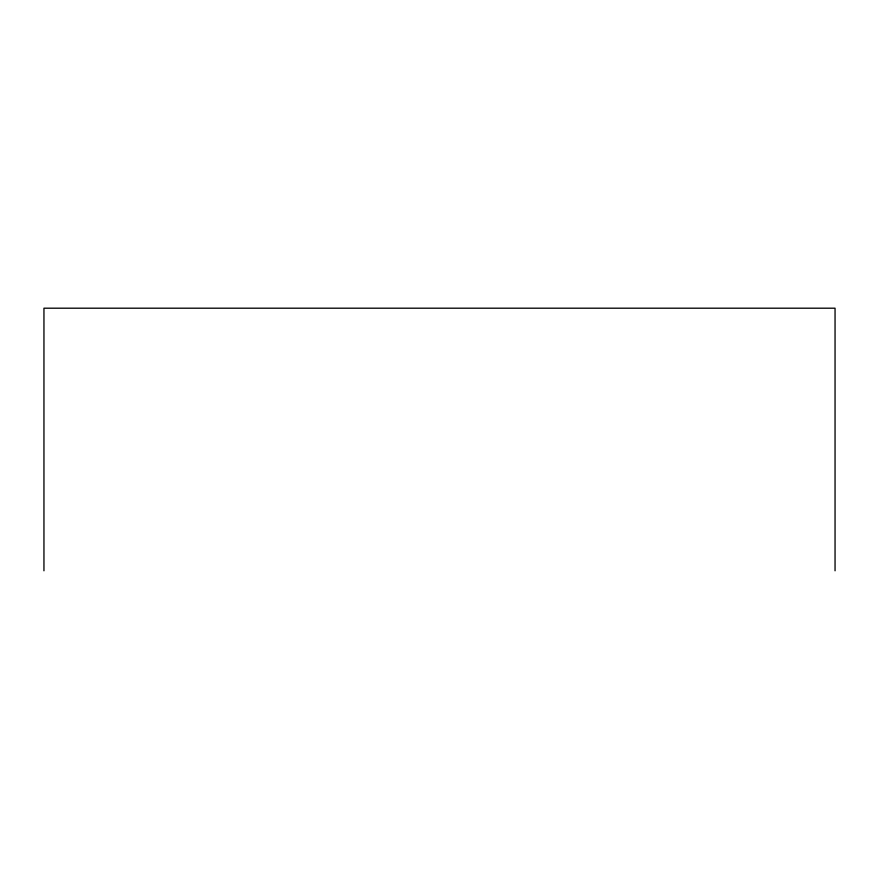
<?xml version="1.0" encoding="UTF-8"?>
<svg xmlns="http://www.w3.org/2000/svg" width="879" height="879" viewBox="0 0 879 879"><rect width="100%" height="100%" fill="white"/><g stroke="black" fill="none" stroke-linecap="round" stroke-linejoin="round"><path stroke-width="1.32" d="M835.05 570.801L835.05 308.199L43.95 308.199L43.95 570.801"/></g></svg>
